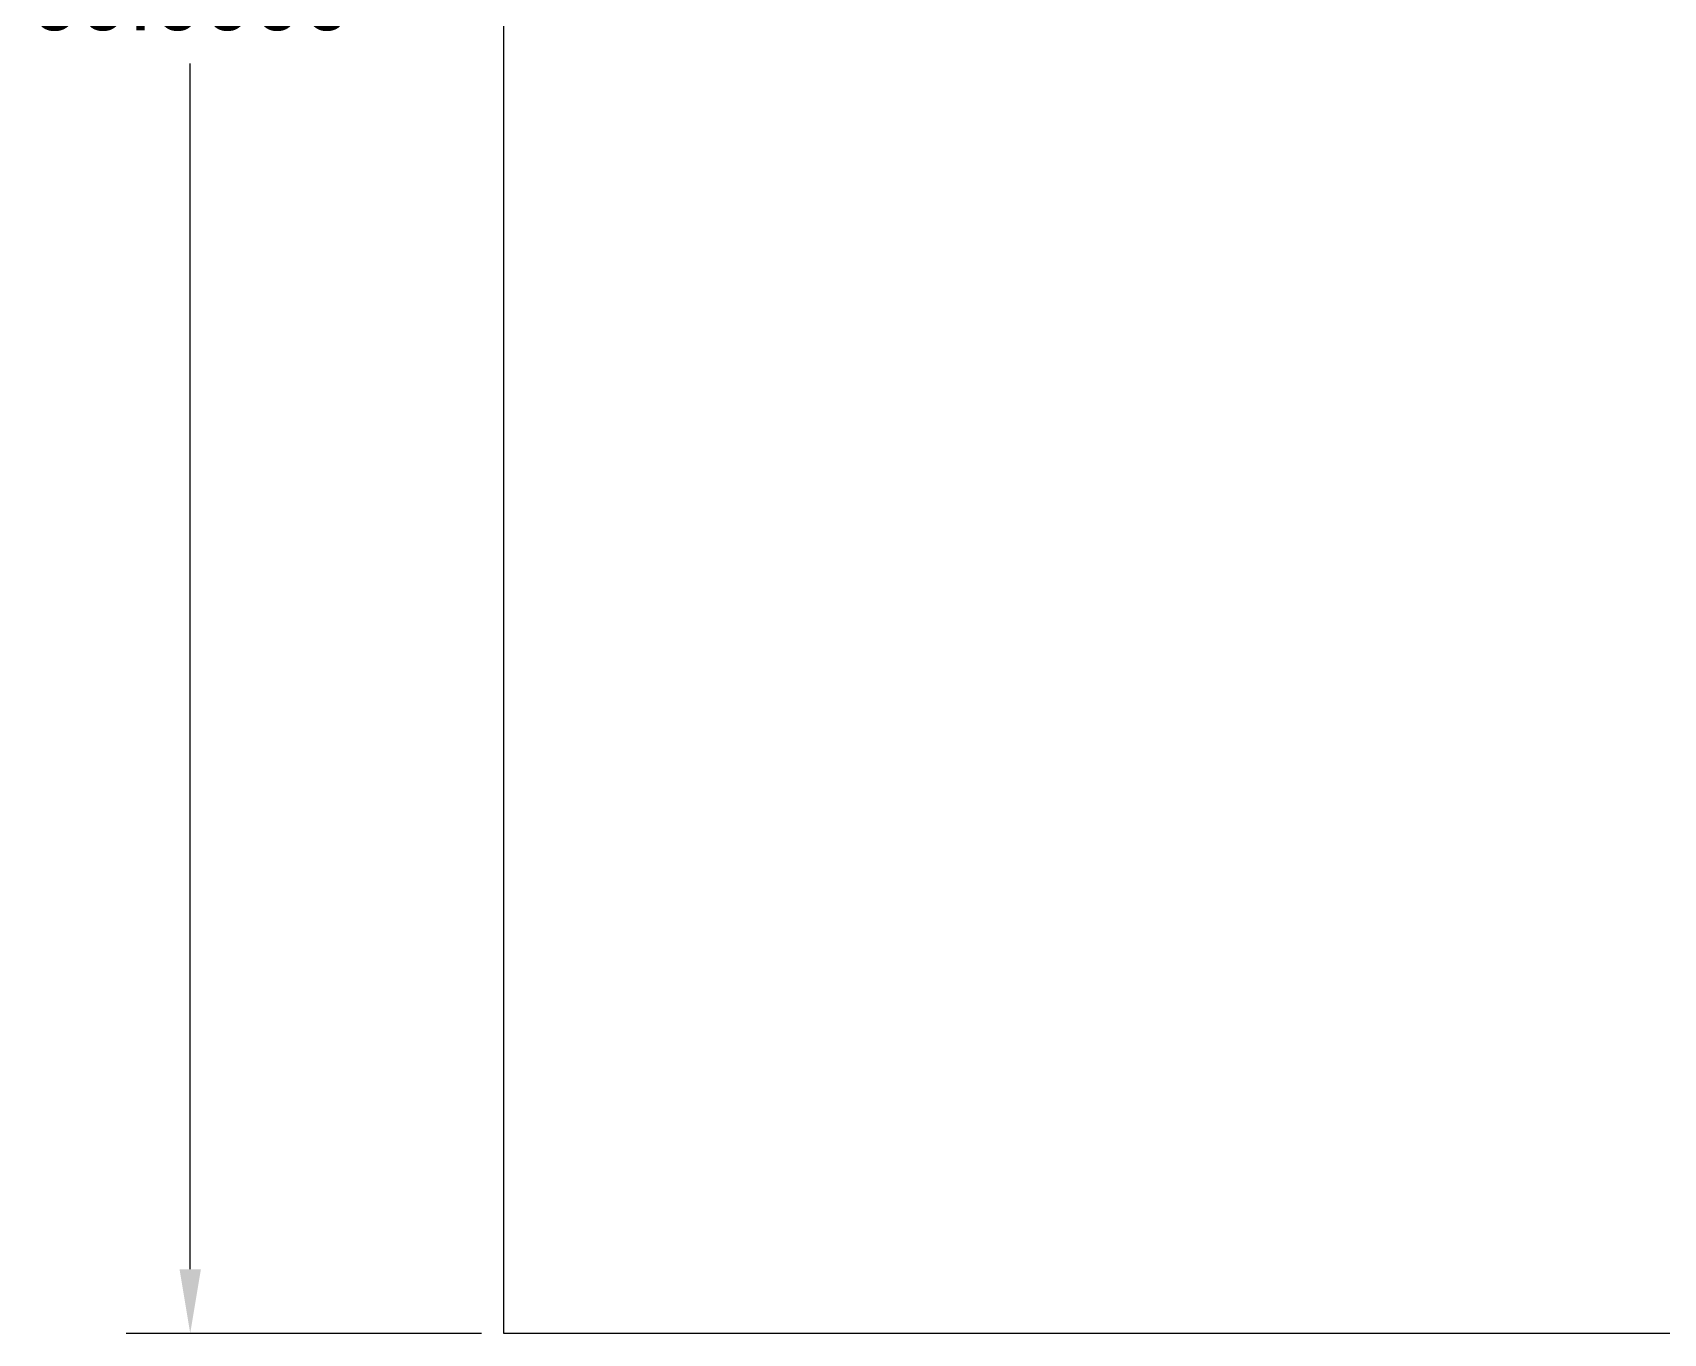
# Model space of a CAD drawing. Header units: inches. Extents: x 7 to 175, y -2 to 86.
# Drawn here: x 7.14 to 43.81, y 10.01 to 39.24 of the extents above; entities that cross this region are included whole.
import ezdxf

# ---------------------------------------------------------------- set-up
doc = ezdxf.new("R2010")
doc.units = ezdxf.units.IN
doc.header["$MEASUREMENT"] = 0
doc.styles.get("Standard").update_dxf_attribs({"font": 'Arial.ttf'})
doc.dimstyles.new('Annotative', dxfattribs={"dimscale": 0, "dimtxt": 0.18, "dimasz": 0.18, "dimexe": 0.18, "dimexo": 0.0625, "dimgap": 0.09, "dimtad": 0, "dimtih": 1, "dimtoh": 1, "dimdec": 4, "dimzin": 0, "dimdsep": 46, "dimtxsty": 'Standard', "dimcen": 0.09, "dimadec": 0, "dimazin": 0, "dimtfac": 1, "dimtdec": 4, "dimtofl": 0, "dimtmove": 0, "dimatfit": 3, "dimfxl": 1, "dimtolj": 1, "dimtzin": 0, "dimarcsym": 0})

# ---------------------------------------------------------------- blocks, each defined once
blk = doc.blocks.new('*D3')
at = {"color": 0, "lineweight": -2, "transparency": 16777216}
for p, q in [((17.236, 70.008), (9.244, 70.008)), ((10.684, 68.568), (10.684, 41.463)), ((10.684, 11.448), (10.684, 38.553)), ((17.236, 10.008), (9.244, 10.008))]:
    blk.add_line(p, q, dxfattribs=at)
at = {"color": 0, "transparency": 16777216}
for points in [[(10.444, 68.568), (10.924, 68.568), (10.684, 70.008)], [(10.444, 11.448), (10.924, 11.448), (10.684, 10.008)]]:
    blk.add_solid(points, dxfattribs=at)
at = {"layer": 'Defpoints', "color": 0, "transparency": 16777216}
for p in [(17.736, 70.008), (10.684, 10.008), (17.736, 10.008)]:
    blk.add_point(p, dxfattribs=at)
at = {"color": 0, "transparency": 16777216, "insert": (10.684, 40.008), "char_height": 1.44, "attachment_point": 5}
blk.add_mtext('\\A1;60.0000', dxfattribs=at)

msp = doc.modelspace()

# ---------------------------------------------------------------- linework, layer by layer
for p, q in [((17.73573, 10.00818), (17.73573, 70.00818)), ((44.73573, 10.00818), (17.73573, 10.00818))]:
    msp.add_line(p, q)

# ---------------------------------------------------------------- dimensions: what is measured, and where the dimension line sits
dim = msp.add_linear_dim(base=(10.68357, 10.00818), p1=(17.73573, 70.00818), p2=(17.73573, 10.00818), angle=90, dimstyle='Annotative')
dim.commit()
dim.dimension.update_dxf_attribs({"geometry": '*D3', "text_midpoint": (10.68357, 40.00818)})

doc.saveas('drawing.dxf')
